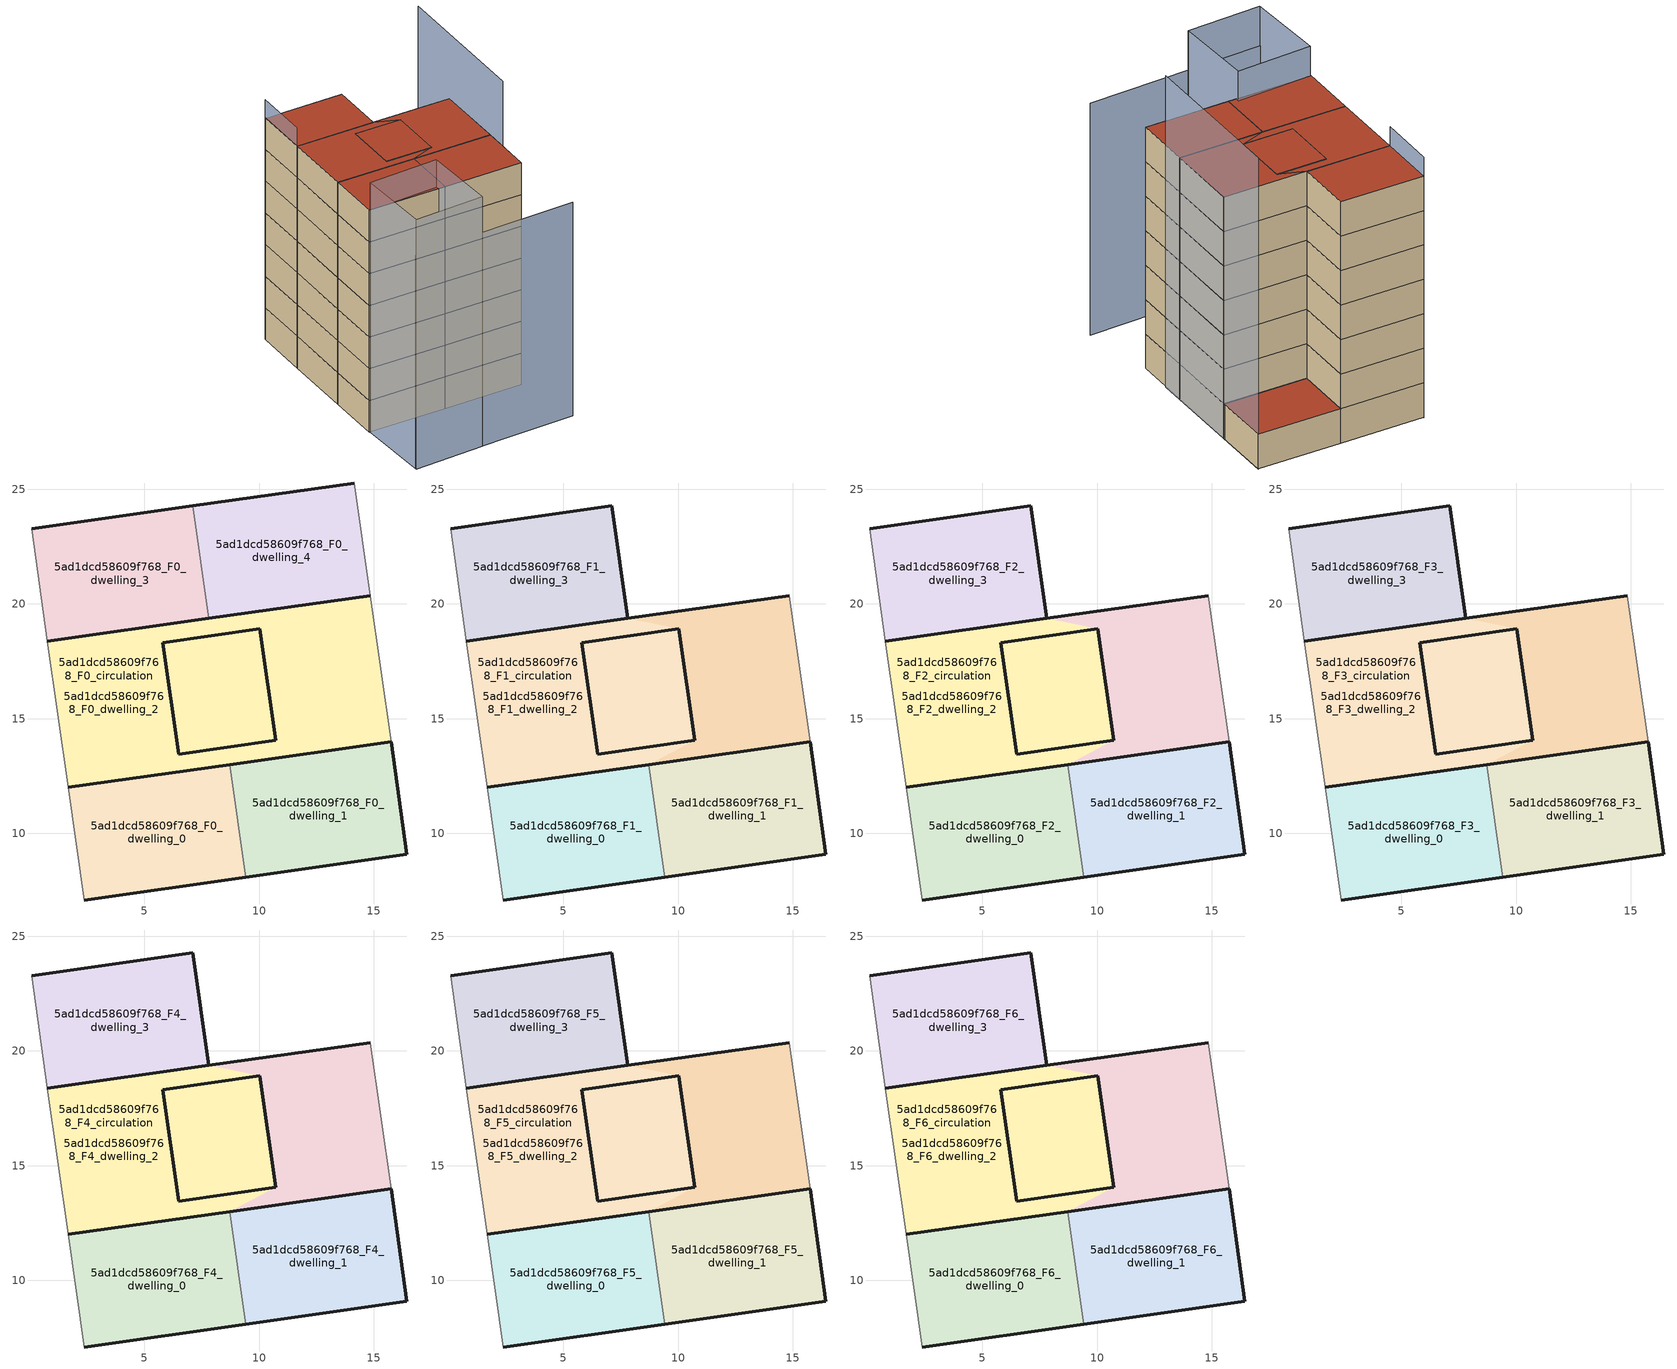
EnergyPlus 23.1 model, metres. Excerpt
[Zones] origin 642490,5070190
5ad1dcd58609f768_F0_dwelling_0
 floor ground (EU_floor_Construction): 8.71,13 9.41,8.09 2.37,7.09 1.67,12 z0
 wall outside (EU_wall_Construction): 2.37,7.09 9.41,8.09 / 8.71,13 1.67,12 z0:3
 wall adiabatic (EU_wall_Construction): 1.67,12 2.37,7.09 z0:3
 wall to 5ad1dcd58609f768_F0_dwelling_1 (EU_wall_Construction): 9.41,8.09 8.71,13 z0:3
5ad1dcd58609f768_F0_dwelling_1
 floor ground (EU_floor_Construction): 15.76,14 16.45,9.08 9.41,8.09 8.71,13 z0
 wall outside (EU_wall_Construction): 9.41,8.09 16.45,9.08 15.76,14 8.71,13 z0:3
5ad1dcd58609f768_F0_dwelling_2
 floor ground (EU_floor_Construction): 10.03,18.91 10.72,14.05 6.49,13.45 5.81,18.31 z0; 10.03,18.91 5.81,18.31 6.49,13.45 10.72,14.05 8.71,13 1.67,12 0.77,18.37 7.81,19.37 z0; 14.85,20.37 15.76,14 8.71,13 10.72,14.05 10.03,18.91 7.81,19.37 z0
 wall outside (EU_wall_Construction): 1.67,12 8.71,13 15.76,14 / 14.85,20.37 7.81,19.37 0.77,18.37 z0:3
 wall adiabatic (EU_wall_Construction): 15.76,14 14.85,20.37 / 0.77,18.37 1.67,12 z0:3
5ad1dcd58609f768_F0_dwelling_3
 floor ground (EU_floor_Construction): 7.12,24.28 7.81,19.37 0.77,18.37 0.07,23.28 z0
 wall outside (EU_wall_Construction): 7.12,24.28 0.07,23.28 / 0.77,18.37 7.81,19.37 z0:3
 wall adiabatic (EU_wall_Construction): 0.07,23.28 0.77,18.37 z0:3
 wall to 5ad1dcd58609f768_F0_dwelling_4 (EU_wall_Construction): 7.81,19.37 7.12,24.28 z0:3
5ad1dcd58609f768_F0_dwelling_4
 floor ground (EU_floor_Construction): 14.16,25.28 14.85,20.37 7.81,19.37 7.12,24.28 z0
 wall outside (EU_wall_Construction): 14.16,25.28 7.12,24.28 / 7.81,19.37 14.85,20.37 z0:3
 wall adiabatic (EU_wall_Construction): 14.85,20.37 14.16,25.28 z0:3
 roof outside (EU_roof_Construction): 14.85,20.37 14.16,25.28 7.12,24.28 7.81,19.37 z3
5ad1dcd58609f768_F0_circulation
 floor ground (EU_floor_Construction): 10.03,18.91 10.72,14.05 6.49,13.45 5.81,18.31 z0; 10.03,18.91 5.81,18.31 6.49,13.45 10.72,14.05 8.71,13 1.67,12 0.77,18.37 7.81,19.37 z0; 14.85,20.37 15.76,14 8.71,13 10.72,14.05 10.03,18.91 7.81,19.37 z0
 wall outside (EU_wall_Construction): 10.03,18.91 5.81,18.31 6.49,13.45 10.72,14.05 10.03,18.91 z0:3
5ad1dcd58609f768_F1_dwelling_0
 floor to 5ad1dcd58609f768_F0_dwelling_0 (EU_floor_Construction): 8.71,13 9.41,8.09 2.37,7.09 1.67,12 z3
 wall outside (EU_wall_Construction): 2.37,7.09 9.41,8.09 / 8.71,13 1.67,12 z3:6
 wall adiabatic (EU_wall_Construction): 1.67,12 2.37,7.09 z3:6
 wall to 5ad1dcd58609f768_F1_dwelling_1 (EU_wall_Construction): 9.41,8.09 8.71,13 z3:6
5ad1dcd58609f768_F1_dwelling_1
 floor to 5ad1dcd58609f768_F0_dwelling_1 (EU_floor_Construction): 15.76,14 16.45,9.08 9.41,8.09 8.71,13 z3
 wall outside (EU_wall_Construction): 9.41,8.09 16.45,9.08 15.76,14 8.71,13 z3:6
5ad1dcd58609f768_F1_dwelling_2
 floor outside (EU_floor_Construction): 10.03,18.91 5.81,18.31 6.49,13.45 10.72,14.05 8.71,13 1.67,12 0.77,18.37 7.81,19.37 z3; 14.85,20.37 15.76,14 8.71,13 10.72,14.05 10.03,18.91 7.81,19.37 z3; 10.03,18.91 10.72,14.05 6.49,13.45 5.81,18.31 z3
 wall outside (EU_wall_Construction): 1.67,12 8.71,13 15.76,14 / 14.85,20.37 7.81,19.37 0.77,18.37 z3:6
 wall adiabatic (EU_wall_Construction): 15.76,14 14.85,20.37 / 0.77,18.37 1.67,12 z3:6
5ad1dcd58609f768_F1_dwelling_3
 floor to 5ad1dcd58609f768_F0_dwelling_3 (EU_floor_Construction): 7.12,24.28 7.81,19.37 0.77,18.37 0.07,23.28 z3
 wall outside (EU_wall_Construction): 0.77,18.37 7.81,19.37 7.12,24.28 0.07,23.28 z3:6
 wall adiabatic (EU_wall_Construction): 0.07,23.28 0.77,18.37 z3:6
5ad1dcd58609f768_F1_circulation
 floor to 5ad1dcd58609f768_F0_circulation (EU_floor_Construction): 10.03,18.91 10.72,14.05 6.49,13.45 5.81,18.31 z3; 10.03,18.91 5.81,18.31 6.49,13.45 10.72,14.05 8.71,13 1.67,12 0.77,18.37 7.81,19.37 z3; 14.85,20.37 15.76,14 8.71,13 10.72,14.05 10.03,18.91 7.81,19.37 z3
 wall outside (EU_wall_Construction): 10.03,18.91 5.81,18.31 6.49,13.45 10.72,14.05 10.03,18.91 z3:6
5ad1dcd58609f768_F2_dwelling_0
 floor to 5ad1dcd58609f768_F1_dwelling_0 (EU_floor_Construction): 8.71,13 9.41,8.09 2.37,7.09 1.67,12 z6
 wall outside (EU_wall_Construction): 2.37,7.09 9.41,8.09 / 8.71,13 1.67,12 z6:9
 wall adiabatic (EU_wall_Construction): 1.67,12 2.37,7.09 z6:9
 wall to 5ad1dcd58609f768_F2_dwelling_1 (EU_wall_Construction): 9.41,8.09 8.71,13 z6:9
5ad1dcd58609f768_F2_dwelling_1
 floor to 5ad1dcd58609f768_F1_dwelling_1 (EU_floor_Construction): 15.76,14 16.45,9.08 9.41,8.09 8.71,13 z6
 wall outside (EU_wall_Construction): 9.41,8.09 16.45,9.08 15.76,14 8.71,13 z6:9
5ad1dcd58609f768_F2_dwelling_2
 floor outside (EU_floor_Construction): 10.03,18.91 5.81,18.31 6.49,13.45 10.72,14.05 8.71,13 1.67,12 0.77,18.37 7.81,19.37 z6; 14.85,20.37 15.76,14 8.71,13 10.72,14.05 10.03,18.91 7.81,19.37 z6; 10.03,18.91 10.72,14.05 6.49,13.45 5.81,18.31 z6
 wall outside (EU_wall_Construction): 1.67,12 8.71,13 15.76,14 / 14.85,20.37 7.81,19.37 0.77,18.37 z6:9
 wall adiabatic (EU_wall_Construction): 15.76,14 14.85,20.37 / 0.77,18.37 1.67,12 z6:9
5ad1dcd58609f768_F2_dwelling_3
 floor to 5ad1dcd58609f768_F1_dwelling_3 (EU_floor_Construction): 7.12,24.28 7.81,19.37 0.77,18.37 0.07,23.28 z6
 wall outside (EU_wall_Construction): 0.77,18.37 7.81,19.37 7.12,24.28 0.07,23.28 z6:9
 wall adiabatic (EU_wall_Construction): 0.07,23.28 0.77,18.37 z6:9
5ad1dcd58609f768_F2_circulation
 floor to 5ad1dcd58609f768_F1_circulation (EU_floor_Construction): 10.03,18.91 10.72,14.05 6.49,13.45 5.81,18.31 z6; 10.03,18.91 5.81,18.31 6.49,13.45 10.72,14.05 8.71,13 1.67,12 0.77,18.37 7.81,19.37 z6; 14.85,20.37 15.76,14 8.71,13 10.72,14.05 10.03,18.91 7.81,19.37 z6
 wall outside (EU_wall_Construction): 10.03,18.91 5.81,18.31 6.49,13.45 10.72,14.05 10.03,18.91 z6:9
5ad1dcd58609f768_F3_dwelling_0
 floor to 5ad1dcd58609f768_F2_dwelling_0 (EU_floor_Construction): 8.71,13 9.41,8.09 2.37,7.09 1.67,12 z9
 wall outside (EU_wall_Construction): 2.37,7.09 9.41,8.09 / 8.71,13 1.67,12 z9:12
 wall adiabatic (EU_wall_Construction): 1.67,12 2.37,7.09 z9:12
 wall to 5ad1dcd58609f768_F3_dwelling_1 (EU_wall_Construction): 9.41,8.09 8.71,13 z9:12
5ad1dcd58609f768_F3_dwelling_1
 floor to 5ad1dcd58609f768_F2_dwelling_1 (EU_floor_Construction): 15.76,14 16.45,9.08 9.41,8.09 8.71,13 z9
 wall outside (EU_wall_Construction): 9.41,8.09 16.45,9.08 15.76,14 8.71,13 z9:12
5ad1dcd58609f768_F3_dwelling_2
 floor outside (EU_floor_Construction): 10.03,18.91 5.81,18.31 6.49,13.45 10.72,14.05 8.71,13 1.67,12 0.77,18.37 7.81,19.37 z9; 14.85,20.37 15.76,14 8.71,13 10.72,14.05 10.03,18.91 7.81,19.37 z9; 10.03,18.91 10.72,14.05 6.49,13.45 5.81,18.31 z9
 wall outside (EU_wall_Construction): 1.67,12 8.71,13 15.76,14 / 14.85,20.37 7.81,19.37 0.77,18.37 z9:12
 wall adiabatic (EU_wall_Construction): 15.76,14 14.85,20.37 / 0.77,18.37 1.67,12 z9:12
5ad1dcd58609f768_F3_dwelling_3
 floor to 5ad1dcd58609f768_F2_dwelling_3 (EU_floor_Construction): 7.12,24.28 7.81,19.37 0.77,18.37 0.07,23.28 z9
 wall outside (EU_wall_Construction): 0.77,18.37 7.81,19.37 7.12,24.28 0.07,23.28 z9:12
 wall adiabatic (EU_wall_Construction): 0.07,23.28 0.77,18.37 z9:12
5ad1dcd58609f768_F3_circulation
 floor to 5ad1dcd58609f768_F2_circulation (EU_floor_Construction): 10.03,18.91 10.72,14.05 6.49,13.45 5.81,18.31 z9; 10.03,18.91 5.81,18.31 6.49,13.45 10.72,14.05 8.71,13 1.67,12 0.77,18.37 7.81,19.37 z9; 14.85,20.37 15.76,14 8.71,13 10.72,14.05 10.03,18.91 7.81,19.37 z9
 wall outside (EU_wall_Construction): 10.03,18.91 5.81,18.31 6.49,13.45 10.72,14.05 10.03,18.91 z9:12
5ad1dcd58609f768_F4_dwelling_0
 floor to 5ad1dcd58609f768_F3_dwelling_0 (EU_floor_Construction): 8.71,13 9.41,8.09 2.37,7.09 1.67,12 z12
 wall outside (EU_wall_Construction): 2.37,7.09 9.41,8.09 / 8.71,13 1.67,12 z12:15
 wall adiabatic (EU_wall_Construction): 1.67,12 2.37,7.09 z12:15
 wall to 5ad1dcd58609f768_F4_dwelling_1 (EU_wall_Construction): 9.41,8.09 8.71,13 z12:15
5ad1dcd58609f768_F4_dwelling_1
 floor to 5ad1dcd58609f768_F3_dwelling_1 (EU_floor_Construction): 15.76,14 16.45,9.08 9.41,8.09 8.71,13 z12
 wall outside (EU_wall_Construction): 9.41,8.09 16.45,9.08 15.76,14 8.71,13 z12:15
5ad1dcd58609f768_F4_dwelling_2
 floor outside (EU_floor_Construction): 10.03,18.91 5.81,18.31 6.49,13.45 10.72,14.05 8.71,13 1.67,12 0.77,18.37 7.81,19.37 z12; 14.85,20.37 15.76,14 8.71,13 10.72,14.05 10.03,18.91 7.81,19.37 z12; 10.03,18.91 10.72,14.05 6.49,13.45 5.81,18.31 z12
 wall outside (EU_wall_Construction): 1.67,12 8.71,13 15.76,14 / 14.85,20.37 7.81,19.37 0.77,18.37 z12:15
 wall adiabatic (EU_wall_Construction): 15.76,14 14.85,20.37 / 0.77,18.37 1.67,12 z12:15
5ad1dcd58609f768_F4_dwelling_3
 floor to 5ad1dcd58609f768_F3_dwelling_3 (EU_floor_Construction): 7.12,24.28 7.81,19.37 0.77,18.37 0.07,23.28 z12
 wall outside (EU_wall_Construction): 0.77,18.37 7.81,19.37 7.12,24.28 0.07,23.28 z12:15
 wall adiabatic (EU_wall_Construction): 0.07,23.28 0.77,18.37 z12:15
5ad1dcd58609f768_F4_circulation
 floor to 5ad1dcd58609f768_F3_circulation (EU_floor_Construction): 10.03,18.91 10.72,14.05 6.49,13.45 5.81,18.31 z12; 10.03,18.91 5.81,18.31 6.49,13.45 10.72,14.05 8.71,13 1.67,12 0.77,18.37 7.81,19.37 z12; 14.85,20.37 15.76,14 8.71,13 10.72,14.05 10.03,18.91 7.81,19.37 z12
 wall outside (EU_wall_Construction): 10.03,18.91 5.81,18.31 6.49,13.45 10.72,14.05 10.03,18.91 z12:15
5ad1dcd58609f768_F5_dwelling_0
 floor to 5ad1dcd58609f768_F4_dwelling_0 (EU_floor_Construction): 8.71,13 9.41,8.09 2.37,7.09 1.67,12 z15
 wall outside (EU_wall_Construction): 2.37,7.09 9.41,8.09 / 8.71,13 1.67,12 z15:18
 wall adiabatic (EU_wall_Construction): 1.67,12 2.37,7.09 z15:18
 wall to 5ad1dcd58609f768_F5_dwelling_1 (EU_wall_Construction): 9.41,8.09 8.71,13 z15:18
5ad1dcd58609f768_F5_dwelling_1
 floor to 5ad1dcd58609f768_F4_dwelling_1 (EU_floor_Construction): 15.76,14 16.45,9.08 9.41,8.09 8.71,13 z15
 wall outside (EU_wall_Construction): 9.41,8.09 16.45,9.08 15.76,14 8.71,13 z15:18
5ad1dcd58609f768_F5_dwelling_2
 floor outside (EU_floor_Construction): 10.03,18.91 5.81,18.31 6.49,13.45 10.72,14.05 8.71,13 1.67,12 0.77,18.37 7.81,19.37 z15; 14.85,20.37 15.76,14 8.71,13 10.72,14.05 10.03,18.91 7.81,19.37 z15; 10.03,18.91 10.72,14.05 6.49,13.45 5.81,18.31 z15
 wall outside (EU_wall_Construction): 1.67,12 8.71,13 15.76,14 / 14.85,20.37 7.81,19.37 0.77,18.37 z15:18
 wall adiabatic (EU_wall_Construction): 15.76,14 14.85,20.37 / 0.77,18.37 1.67,12 z15:18
5ad1dcd58609f768_F5_dwelling_3
 floor to 5ad1dcd58609f768_F4_dwelling_3 (EU_floor_Construction): 7.12,24.28 7.81,19.37 0.77,18.37 0.07,23.28 z15
 wall outside (EU_wall_Construction): 0.77,18.37 7.81,19.37 7.12,24.28 0.07,23.28 z15:18
 wall adiabatic (EU_wall_Construction): 0.07,23.28 0.77,18.37 z15:18
5ad1dcd58609f768_F5_circulation
 floor to 5ad1dcd58609f768_F4_circulation (EU_floor_Construction): 10.03,18.91 10.72,14.05 6.49,13.45 5.81,18.31 z15; 10.03,18.91 5.81,18.31 6.49,13.45 10.72,14.05 8.71,13 1.67,12 0.77,18.37 7.81,19.37 z15; 14.85,20.37 15.76,14 8.71,13 10.72,14.05 10.03,18.91 7.81,19.37 z15
 wall outside (EU_wall_Construction): 10.03,18.91 5.81,18.31 6.49,13.45 10.72,14.05 10.03,18.91 z15:18
5ad1dcd58609f768_F6_dwelling_0
 floor to 5ad1dcd58609f768_F5_dwelling_0 (EU_floor_Construction): 8.71,13 9.41,8.09 2.37,7.09 1.67,12 z18
 wall outside (EU_wall_Construction): 2.37,7.09 9.41,8.09 / 8.71,13 1.67,12 z18:21
 wall adiabatic (EU_wall_Construction): 1.67,12 2.37,7.09 z18:21
 wall to 5ad1dcd58609f768_F6_dwelling_1 (EU_wall_Construction): 9.41,8.09 8.71,13 z18:21
 roof outside (EU_roof_Construction): 9.41,8.09 8.71,13 1.67,12 2.37,7.09 z21
5ad1dcd58609f768_F6_dwelling_1
 floor to 5ad1dcd58609f768_F5_dwelling_1 (EU_floor_Construction): 15.76,14 16.45,9.08 9.41,8.09 8.71,13 z18
 wall outside (EU_wall_Construction): 9.41,8.09 16.45,9.08 15.76,14 8.71,13 z18:21
 roof outside (EU_roof_Construction): 16.45,9.08 15.76,14 8.71,13 9.41,8.09 z21
5ad1dcd58609f768_F6_dwelling_2
 floor outside (EU_floor_Construction): 10.03,18.91 5.81,18.31 6.49,13.45 10.72,14.05 8.71,13 1.67,12 0.77,18.37 7.81,19.37 z18; 14.85,20.37 15.76,14 8.71,13 10.72,14.05 10.03,18.91 7.81,19.37 z18; 10.03,18.91 10.72,14.05 6.49,13.45 5.81,18.31 z18
 wall outside (EU_wall_Construction): 1.67,12 8.71,13 15.76,14 / 14.85,20.37 7.81,19.37 0.77,18.37 z18:21
 wall adiabatic (EU_wall_Construction): 15.76,14 14.85,20.37 / 0.77,18.37 1.67,12 z18:21
 roof outside (EU_roof_Construction): 15.76,14 14.85,20.37 7.81,19.37 10.03,18.91 10.72,14.05 8.71,13 z21; 10.72,14.05 10.03,18.91 5.81,18.31 6.49,13.45 z21; 10.72,14.05 6.49,13.45 5.81,18.31 10.03,18.91 7.81,19.37 0.77,18.37 1.67,12 8.71,13 z21
5ad1dcd58609f768_F6_dwelling_3
 floor to 5ad1dcd58609f768_F5_dwelling_3 (EU_floor_Construction): 7.12,24.28 7.81,19.37 0.77,18.37 0.07,23.28 z18
 wall outside (EU_wall_Construction): 0.77,18.37 7.81,19.37 7.12,24.28 0.07,23.28 z18:21
 wall adiabatic (EU_wall_Construction): 0.07,23.28 0.77,18.37 z18:21
 roof outside (EU_roof_Construction): 7.81,19.37 7.12,24.28 0.07,23.28 0.77,18.37 z21
5ad1dcd58609f768_F6_circulation
 floor to 5ad1dcd58609f768_F5_circulation (EU_floor_Construction): 10.03,18.91 10.72,14.05 6.49,13.45 5.81,18.31 z18; 10.03,18.91 5.81,18.31 6.49,13.45 10.72,14.05 8.71,13 1.67,12 0.77,18.37 7.81,19.37 z18; 14.85,20.37 15.76,14 8.71,13 10.72,14.05 10.03,18.91 7.81,19.37 z18
 wall outside (EU_wall_Construction): 10.03,18.91 5.81,18.31 6.49,13.45 10.72,14.05 10.03,18.91 z18:21
 roof outside (EU_roof_Construction): 15.76,14 14.85,20.37 7.81,19.37 10.03,18.91 10.72,14.05 8.71,13 z21; 10.72,14.05 10.03,18.91 5.81,18.31 6.49,13.45 z21; 10.72,14.05 6.49,13.45 5.81,18.31 10.03,18.91 7.81,19.37 0.77,18.37 1.67,12 8.71,13 z21
shading: 3.74,0.57 18.46,3.2 z0:20.2; 9.98,1.68 3.73,0.47 / 3.73,0.47 2.46,7.08 / 2.46,7.08 8.7,8.29 / 8.7,8.29 9.98,1.68 z0:23.6; 16.07,12.08 14.17,25.29 z0:27.1; 0.08,23.36 0.76,18.46 z0:22.7
[Building]
EU S2 Campaign: North Axis=0; Terrain=City; Solar Distribution=FullExterior
[Site:Location]
Lyon-Bron: Latitude=45.75; Longitude=5; Time Zone=1; Elevation=198
[SizingPeriod:WeatherFileDays]
AnnualSizingPeriod: Begin Month=1; Begin Day of Month=1; End Month=12; End Day of Month=31; Day of Week for Start Day=Monday; Use Weather File Daylight Saving Period=No; Use Weather File Rain and Snow Indicators=No
[MATERIAL]
EU_InternalMass_Material: Roughness=MediumRough; Thickness=0.1; Conductivity=1; Density=1800; Specific Heat=900; Thermal Absorptance=0.9; Solar Absorptance=0.7; Visible Absorptance=0.7
[MATERIAL:NOMASS] Roughness=MediumRough; Thermal Absorptance=0.9; Solar Absorptance=0.7; Visible Absorptance=0.7
Name | Thermal Resistance
EU_wall_NoMass | 0.776494
EU_roof_NoMass | 0.486893
EU_floor_NoMass | 0.421597
[CONSTRUCTION]
EU_wall_Construction: EU_wall_NoMass
EU_roof_Construction: EU_roof_NoMass
EU_floor_Construction: EU_floor_NoMass
EU_InternalMass_Construction: EU_InternalMass_Material
[ZONE] Type=1; Multiplier=1; Ceiling Height=autocalculate; Floor Area=autocalculate; Part of Total Floor Area=Yes
Name | Volume
5ad1dcd58609f768_F0_dwelling_0; 5ad1dcd58609f768_F1_dwelling_1; 5ad1dcd58609f768_F2_dwelling_1; 5ad1dcd58609f768_F3_dwelling_1; 5ad1dcd58609f768_F4_dwelling_1; 5ad1dcd58609f768_F5_dwelling_1; 5ad1dcd58609f768_F6_dwelling_1; 5ad1dcd58609f768_F0_dwelling_4 | 105.85
5ad1dcd58609f768_F1_dwelling_0; 5ad1dcd58609f768_F2_dwelling_0; 5ad1dcd58609f768_F3_dwelling_0; 5ad1dcd58609f768_F4_dwelling_0; 5ad1dcd58609f768_F5_dwelling_0; 5ad1dcd58609f768_F6_dwelling_0 | 105.851
5ad1dcd58609f768_F0_dwelling_1; 5ad1dcd58609f768_F0_dwelling_3; 5ad1dcd58609f768_F1_dwelling_3; 5ad1dcd58609f768_F2_dwelling_3; 5ad1dcd58609f768_F3_dwelling_3; 5ad1dcd58609f768_F4_dwelling_3; 5ad1dcd58609f768_F5_dwelling_3; 5ad1dcd58609f768_F6_dwelling_3 | 105.852
5ad1dcd58609f768_F0_dwelling_2; 5ad1dcd58609f768_F1_dwelling_2; 5ad1dcd58609f768_F2_dwelling_2; 5ad1dcd58609f768_F3_dwelling_2; 5ad1dcd58609f768_F4_dwelling_2; 5ad1dcd58609f768_F5_dwelling_2; 5ad1dcd58609f768_F6_dwelling_2; 5ad1dcd58609f768_F0_circulation; 5ad1dcd58609f768_F1_circulation; 5ad1dcd58609f768_F2_circulation; 5ad1dcd58609f768_F3_circulation; 5ad1dcd58609f768_F4_circulation; 5ad1dcd58609f768_F5_circulation; 5ad1dcd58609f768_F6_circulation | 274.515
[INTERNALMASS] Construction=EU_InternalMass_Construction
Name | Zone or ZoneList | Surface Area
5ad1dcd58609f768_F0_dwelling_0_EU_InternalMass | 5ad1dcd58609f768_F0_dwelling_0 | 35.2836
5ad1dcd58609f768_F0_dwelling_1_EU_InternalMass | 5ad1dcd58609f768_F0_dwelling_1 | 35.2836
5ad1dcd58609f768_F0_dwelling_2_EU_InternalMass | 5ad1dcd58609f768_F0_dwelling_2 | 70.5673
5ad1dcd58609f768_F0_dwelling_3_EU_InternalMass | 5ad1dcd58609f768_F0_dwelling_3 | 35.2836
5ad1dcd58609f768_F0_dwelling_4_EU_InternalMass | 5ad1dcd58609f768_F0_dwelling_4 | 35.2836
5ad1dcd58609f768_F1_dwelling_0_EU_InternalMass | 5ad1dcd58609f768_F1_dwelling_0 | 52.9254
5ad1dcd58609f768_F1_dwelling_1_EU_InternalMass | 5ad1dcd58609f768_F1_dwelling_1 | 52.9254
5ad1dcd58609f768_F1_dwelling_2_EU_InternalMass | 5ad1dcd58609f768_F1_dwelling_2 | 52.9254
5ad1dcd58609f768_F1_dwelling_3_EU_InternalMass | 5ad1dcd58609f768_F1_dwelling_3 | 52.9254
5ad1dcd58609f768_F2_dwelling_0_EU_InternalMass | 5ad1dcd58609f768_F2_dwelling_0 | 52.9254
5ad1dcd58609f768_F2_dwelling_1_EU_InternalMass | 5ad1dcd58609f768_F2_dwelling_1 | 52.9254
5ad1dcd58609f768_F2_dwelling_2_EU_InternalMass | 5ad1dcd58609f768_F2_dwelling_2 | 52.9254
5ad1dcd58609f768_F2_dwelling_3_EU_InternalMass | 5ad1dcd58609f768_F2_dwelling_3 | 52.9254
5ad1dcd58609f768_F3_dwelling_0_EU_InternalMass | 5ad1dcd58609f768_F3_dwelling_0 | 52.9254
5ad1dcd58609f768_F3_dwelling_1_EU_InternalMass | 5ad1dcd58609f768_F3_dwelling_1 | 52.9254
5ad1dcd58609f768_F3_dwelling_2_EU_InternalMass | 5ad1dcd58609f768_F3_dwelling_2 | 52.9254
5ad1dcd58609f768_F3_dwelling_3_EU_InternalMass | 5ad1dcd58609f768_F3_dwelling_3 | 52.9254
5ad1dcd58609f768_F4_dwelling_0_EU_InternalMass | 5ad1dcd58609f768_F4_dwelling_0 | 52.9254
5ad1dcd58609f768_F4_dwelling_1_EU_InternalMass | 5ad1dcd58609f768_F4_dwelling_1 | 52.9254
5ad1dcd58609f768_F4_dwelling_2_EU_InternalMass | 5ad1dcd58609f768_F4_dwelling_2 | 52.9254
5ad1dcd58609f768_F4_dwelling_3_EU_InternalMass | 5ad1dcd58609f768_F4_dwelling_3 | 52.9254
5ad1dcd58609f768_F5_dwelling_0_EU_InternalMass | 5ad1dcd58609f768_F5_dwelling_0 | 52.9254
5ad1dcd58609f768_F5_dwelling_1_EU_InternalMass | 5ad1dcd58609f768_F5_dwelling_1 | 52.9254
5ad1dcd58609f768_F5_dwelling_2_EU_InternalMass | 5ad1dcd58609f768_F5_dwelling_2 | 52.9254
5ad1dcd58609f768_F5_dwelling_3_EU_InternalMass | 5ad1dcd58609f768_F5_dwelling_3 | 52.9254
5ad1dcd58609f768_F6_dwelling_0_EU_InternalMass | 5ad1dcd58609f768_F6_dwelling_0 | 52.9254
5ad1dcd58609f768_F6_dwelling_1_EU_InternalMass | 5ad1dcd58609f768_F6_dwelling_1 | 52.9254
5ad1dcd58609f768_F6_dwelling_2_EU_InternalMass | 5ad1dcd58609f768_F6_dwelling_2 | 52.9254
5ad1dcd58609f768_F6_dwelling_3_EU_InternalMass | 5ad1dcd58609f768_F6_dwelling_3 | 52.9254
[OTHEREQUIPMENT] Fuel Type=Electricity; Design Level Calculation Method=Watts/Area; Power per Zone Floor Area=1; Fraction Latent=0; Fraction Radiant=0; Fraction Lost=0; Carbon Dioxide Generation Rate=0; EndUse Subcategory=EU_Step8_InternalGains
Name | Zone or ZoneList or Space or SpaceList | Schedule
EU_Step8_InternalGain_5ad1dcd58609f768_F0_dwelling_0_f000 | 5ad1dcd58609f768_F0_dwelling_0 | EU_Step8_GainSchedule_5ad1dcd58609f768_F0_dwelling_0_f000
EU_Step8_InternalGain_5ad1dcd58609f768_F0_dwelling_1_f000 | 5ad1dcd58609f768_F0_dwelling_1 | EU_Step8_GainSchedule_5ad1dcd58609f768_F0_dwelling_1_f000
EU_Step8_InternalGain_5ad1dcd58609f768_F0_dwelling_2_f000 | 5ad1dcd58609f768_F0_dwelling_2 | EU_Step8_GainSchedule_5ad1dcd58609f768_F0_dwelling_2_f000
EU_Step8_InternalGain_5ad1dcd58609f768_F0_dwelling_3_f000 | 5ad1dcd58609f768_F0_dwelling_3 | EU_Step8_GainSchedule_5ad1dcd58609f768_F0_dwelling_3_f000
EU_Step8_InternalGain_5ad1dcd58609f768_F0_dwelling_4_f000 | 5ad1dcd58609f768_F0_dwelling_4 | EU_Step8_GainSchedule_5ad1dcd58609f768_F0_dwelling_4_f000
EU_Step8_InternalGain_5ad1dcd58609f768_F1_dwelling_0_f000 | 5ad1dcd58609f768_F1_dwelling_0 | EU_Step8_GainSchedule_5ad1dcd58609f768_F1_dwelling_0_f000
EU_Step8_InternalGain_5ad1dcd58609f768_F1_dwelling_1_f000 | 5ad1dcd58609f768_F1_dwelling_1 | EU_Step8_GainSchedule_5ad1dcd58609f768_F1_dwelling_1_f000
EU_Step8_InternalGain_5ad1dcd58609f768_F1_dwelling_2_f000 | 5ad1dcd58609f768_F1_dwelling_2 | EU_Step8_GainSchedule_5ad1dcd58609f768_F1_dwelling_2_f000
EU_Step8_InternalGain_5ad1dcd58609f768_F1_dwelling_3_f000 | 5ad1dcd58609f768_F1_dwelling_3 | EU_Step8_GainSchedule_5ad1dcd58609f768_F1_dwelling_3_f000
EU_Step8_InternalGain_5ad1dcd58609f768_F2_dwelling_0_f000 | 5ad1dcd58609f768_F2_dwelling_0 | EU_Step8_GainSchedule_5ad1dcd58609f768_F2_dwelling_0_f000
EU_Step8_InternalGain_5ad1dcd58609f768_F2_dwelling_1_f000 | 5ad1dcd58609f768_F2_dwelling_1 | EU_Step8_GainSchedule_5ad1dcd58609f768_F2_dwelling_1_f000
EU_Step8_InternalGain_5ad1dcd58609f768_F2_dwelling_2_f000 | 5ad1dcd58609f768_F2_dwelling_2 | EU_Step8_GainSchedule_5ad1dcd58609f768_F2_dwelling_2_f000
EU_Step8_InternalGain_5ad1dcd58609f768_F2_dwelling_3_f000 | 5ad1dcd58609f768_F2_dwelling_3 | EU_Step8_GainSchedule_5ad1dcd58609f768_F2_dwelling_3_f000
EU_Step8_InternalGain_5ad1dcd58609f768_F3_dwelling_0_f000 | 5ad1dcd58609f768_F3_dwelling_0 | EU_Step8_GainSchedule_5ad1dcd58609f768_F3_dwelling_0_f000
EU_Step8_InternalGain_5ad1dcd58609f768_F3_dwelling_1_f000 | 5ad1dcd58609f768_F3_dwelling_1 | EU_Step8_GainSchedule_5ad1dcd58609f768_F3_dwelling_1_f000
EU_Step8_InternalGain_5ad1dcd58609f768_F3_dwelling_2_f000 | 5ad1dcd58609f768_F3_dwelling_2 | EU_Step8_GainSchedule_5ad1dcd58609f768_F3_dwelling_2_f000
EU_Step8_InternalGain_5ad1dcd58609f768_F3_dwelling_3_f000 | 5ad1dcd58609f768_F3_dwelling_3 | EU_Step8_GainSchedule_5ad1dcd58609f768_F3_dwelling_3_f000
EU_Step8_InternalGain_5ad1dcd58609f768_F4_dwelling_0_f000 | 5ad1dcd58609f768_F4_dwelling_0 | EU_Step8_GainSchedule_5ad1dcd58609f768_F4_dwelling_0_f000
EU_Step8_InternalGain_5ad1dcd58609f768_F4_dwelling_1_f000 | 5ad1dcd58609f768_F4_dwelling_1 | EU_Step8_GainSchedule_5ad1dcd58609f768_F4_dwelling_1_f000
EU_Step8_InternalGain_5ad1dcd58609f768_F4_dwelling_2_f000 | 5ad1dcd58609f768_F4_dwelling_2 | EU_Step8_GainSchedule_5ad1dcd58609f768_F4_dwelling_2_f000
EU_Step8_InternalGain_5ad1dcd58609f768_F4_dwelling_3_f000 | 5ad1dcd58609f768_F4_dwelling_3 | EU_Step8_GainSchedule_5ad1dcd58609f768_F4_dwelling_3_f000
EU_Step8_InternalGain_5ad1dcd58609f768_F5_dwelling_0_f000 | 5ad1dcd58609f768_F5_dwelling_0 | EU_Step8_GainSchedule_5ad1dcd58609f768_F5_dwelling_0_f000
EU_Step8_InternalGain_5ad1dcd58609f768_F5_dwelling_1_f000 | 5ad1dcd58609f768_F5_dwelling_1 | EU_Step8_GainSchedule_5ad1dcd58609f768_F5_dwelling_1_f000
EU_Step8_InternalGain_5ad1dcd58609f768_F5_dwelling_2_f000 | 5ad1dcd58609f768_F5_dwelling_2 | EU_Step8_GainSchedule_5ad1dcd58609f768_F5_dwelling_2_f000
EU_Step8_InternalGain_5ad1dcd58609f768_F5_dwelling_3_f000 | 5ad1dcd58609f768_F5_dwelling_3 | EU_Step8_GainSchedule_5ad1dcd58609f768_F5_dwelling_3_f000
EU_Step8_InternalGain_5ad1dcd58609f768_F6_dwelling_0_f000 | 5ad1dcd58609f768_F6_dwelling_0 | EU_Step8_GainSchedule_5ad1dcd58609f768_F6_dwelling_0_f000
EU_Step8_InternalGain_5ad1dcd58609f768_F6_dwelling_1_f000 | 5ad1dcd58609f768_F6_dwelling_1 | EU_Step8_GainSchedule_5ad1dcd58609f768_F6_dwelling_1_f000
EU_Step8_InternalGain_5ad1dcd58609f768_F6_dwelling_2_f000 | 5ad1dcd58609f768_F6_dwelling_2 | EU_Step8_GainSchedule_5ad1dcd58609f768_F6_dwelling_2_f000
EU_Step8_InternalGain_5ad1dcd58609f768_F6_dwelling_3_f000 | 5ad1dcd58609f768_F6_dwelling_3 | EU_Step8_GainSchedule_5ad1dcd58609f768_F6_dwelling_3_f000
[ZONEINFILTRATION:DESIGNFLOWRATE] Schedule=EU_AlwaysOn; Design Flow Rate Calculation Method=Flow/Area; Flow Rate per Floor Area=0.0005; Constant Term Coefficient=1; Temperature Term Coefficient=0; Velocity Term Coefficient=0; Velocity Squared Term Coefficient=0
Name | Zone or ZoneList or Space or SpaceList
EU_Circulation_Infiltration_5ad1dcd58609f768_F0_circulation | 5ad1dcd58609f768_F0_circulation
EU_Circulation_Infiltration_5ad1dcd58609f768_F1_circulation | 5ad1dcd58609f768_F1_circulation
EU_Circulation_Infiltration_5ad1dcd58609f768_F2_circulation | 5ad1dcd58609f768_F2_circulation
EU_Circulation_Infiltration_5ad1dcd58609f768_F3_circulation | 5ad1dcd58609f768_F3_circulation
EU_Circulation_Infiltration_5ad1dcd58609f768_F4_circulation | 5ad1dcd58609f768_F4_circulation
EU_Circulation_Infiltration_5ad1dcd58609f768_F5_circulation | 5ad1dcd58609f768_F5_circulation
EU_Circulation_Infiltration_5ad1dcd58609f768_F6_circulation | 5ad1dcd58609f768_F6_circulation
[ZONEVENTILATION:DESIGNFLOWRATE] Schedule=EU_AlwaysOn; Design Flow Rate Calculation Method=AirChanges/Hour; Air Changes per Hour=0.693814; Ventilation Type=Natural; Fan Pressure Rise=0; Fan Total Efficiency=1; Constant Term Coefficient=1; Temperature Term Coefficient=0; Velocity Term Coefficient=0; Velocity Squared Term Coefficient=0; Minimum Indoor Temperature=-100; Maximum Indoor Temperature=100; Delta Temperature=-100; Minimum Outdoor Temperature=-100; Maximum Outdoor Temperature=100; Maximum Wind Speed=40
Name | Zone or ZoneList or Space or SpaceList
EU_ConstantAir_5ad1dcd58609f768_F0_dwelling_0 | 5ad1dcd58609f768_F0_dwelling_0
EU_ConstantAir_5ad1dcd58609f768_F0_dwelling_1 | 5ad1dcd58609f768_F0_dwelling_1
EU_ConstantAir_5ad1dcd58609f768_F0_dwelling_2 | 5ad1dcd58609f768_F0_dwelling_2
EU_ConstantAir_5ad1dcd58609f768_F0_dwelling_3 | 5ad1dcd58609f768_F0_dwelling_3
EU_ConstantAir_5ad1dcd58609f768_F0_dwelling_4 | 5ad1dcd58609f768_F0_dwelling_4
EU_ConstantAir_5ad1dcd58609f768_F1_dwelling_0 | 5ad1dcd58609f768_F1_dwelling_0
EU_ConstantAir_5ad1dcd58609f768_F1_dwelling_1 | 5ad1dcd58609f768_F1_dwelling_1
EU_ConstantAir_5ad1dcd58609f768_F1_dwelling_2 | 5ad1dcd58609f768_F1_dwelling_2
EU_ConstantAir_5ad1dcd58609f768_F1_dwelling_3 | 5ad1dcd58609f768_F1_dwelling_3
EU_ConstantAir_5ad1dcd58609f768_F2_dwelling_0 | 5ad1dcd58609f768_F2_dwelling_0
EU_ConstantAir_5ad1dcd58609f768_F2_dwelling_1 | 5ad1dcd58609f768_F2_dwelling_1
EU_ConstantAir_5ad1dcd58609f768_F2_dwelling_2 | 5ad1dcd58609f768_F2_dwelling_2
EU_ConstantAir_5ad1dcd58609f768_F2_dwelling_3 | 5ad1dcd58609f768_F2_dwelling_3
EU_ConstantAir_5ad1dcd58609f768_F3_dwelling_0 | 5ad1dcd58609f768_F3_dwelling_0
EU_ConstantAir_5ad1dcd58609f768_F3_dwelling_1 | 5ad1dcd58609f768_F3_dwelling_1
EU_ConstantAir_5ad1dcd58609f768_F3_dwelling_2 | 5ad1dcd58609f768_F3_dwelling_2
EU_ConstantAir_5ad1dcd58609f768_F3_dwelling_3 | 5ad1dcd58609f768_F3_dwelling_3
EU_ConstantAir_5ad1dcd58609f768_F4_dwelling_0 | 5ad1dcd58609f768_F4_dwelling_0
EU_ConstantAir_5ad1dcd58609f768_F4_dwelling_1 | 5ad1dcd58609f768_F4_dwelling_1
EU_ConstantAir_5ad1dcd58609f768_F4_dwelling_2 | 5ad1dcd58609f768_F4_dwelling_2
EU_ConstantAir_5ad1dcd58609f768_F4_dwelling_3 | 5ad1dcd58609f768_F4_dwelling_3
EU_ConstantAir_5ad1dcd58609f768_F5_dwelling_0 | 5ad1dcd58609f768_F5_dwelling_0
EU_ConstantAir_5ad1dcd58609f768_F5_dwelling_1 | 5ad1dcd58609f768_F5_dwelling_1
EU_ConstantAir_5ad1dcd58609f768_F5_dwelling_2 | 5ad1dcd58609f768_F5_dwelling_2
EU_ConstantAir_5ad1dcd58609f768_F5_dwelling_3 | 5ad1dcd58609f768_F5_dwelling_3
EU_ConstantAir_5ad1dcd58609f768_F6_dwelling_0 | 5ad1dcd58609f768_F6_dwelling_0
EU_ConstantAir_5ad1dcd58609f768_F6_dwelling_1 | 5ad1dcd58609f768_F6_dwelling_1
EU_ConstantAir_5ad1dcd58609f768_F6_dwelling_2 | 5ad1dcd58609f768_F6_dwelling_2
EU_ConstantAir_5ad1dcd58609f768_F6_dwelling_3 | 5ad1dcd58609f768_F6_dwelling_3
[HVACTEMPLATE:THERMOSTAT] Constant Heating Setpoint=20; Constant Cooling Setpoint=50
EU_HeatOnly_5ad1dcd58609f768_F0_dwelling_0; EU_HeatOnly_5ad1dcd58609f768_F0_dwelling_1; EU_HeatOnly_5ad1dcd58609f768_F0_dwelling_2; EU_HeatOnly_5ad1dcd58609f768_F0_dwelling_3; EU_HeatOnly_5ad1dcd58609f768_F0_dwelling_4; EU_HeatOnly_5ad1dcd58609f768_F1_dwelling_0; EU_HeatOnly_5ad1dcd58609f768_F1_dwelling_1; EU_HeatOnly_5ad1dcd58609f768_F1_dwelling_2; EU_HeatOnly_5ad1dcd58609f768_F1_dwelling_3; EU_HeatOnly_5ad1dcd58609f768_F2_dwelling_0; EU_HeatOnly_5ad1dcd58609f768_F2_dwelling_1; EU_HeatOnly_5ad1dcd58609f768_F2_dwelling_2; EU_HeatOnly_5ad1dcd58609f768_F2_dwelling_3; EU_HeatOnly_5ad1dcd58609f768_F3_dwelling_0; EU_HeatOnly_5ad1dcd58609f768_F3_dwelling_1; EU_HeatOnly_5ad1dcd58609f768_F3_dwelling_2; EU_HeatOnly_5ad1dcd58609f768_F3_dwelling_3; EU_HeatOnly_5ad1dcd58609f768_F4_dwelling_0; EU_HeatOnly_5ad1dcd58609f768_F4_dwelling_1; EU_HeatOnly_5ad1dcd58609f768_F4_dwelling_2; EU_HeatOnly_5ad1dcd58609f768_F4_dwelling_3; EU_HeatOnly_5ad1dcd58609f768_F5_dwelling_0; EU_HeatOnly_5ad1dcd58609f768_F5_dwelling_1; EU_HeatOnly_5ad1dcd58609f768_F5_dwelling_2; EU_HeatOnly_5ad1dcd58609f768_F5_dwelling_3; EU_HeatOnly_5ad1dcd58609f768_F6_dwelling_0; EU_HeatOnly_5ad1dcd58609f768_F6_dwelling_1; EU_HeatOnly_5ad1dcd58609f768_F6_dwelling_2; EU_HeatOnly_5ad1dcd58609f768_F6_dwelling_3
[HVACTEMPLATE:ZONE:IDEALLOADSAIRSYSTEM] System Availability Schedule=EU_AlwaysOn; Maximum Heating Supply Air Temperature=50; Minimum Cooling Supply Air Temperature=13; Maximum Heating Supply Air Humidity Ratio=0.0156; Minimum Cooling Supply Air Humidity Ratio=0.0077; Heating Limit=NoLimit; Cooling Limit=NoLimit; Heating Availability Schedule=EU_AlwaysOn; Cooling Availability Schedule=EU_CoolingOff; Dehumidification Control Type=ConstantSensibleHeatRatio; Cooling Sensible Heat Ratio=0.7; Dehumidification Setpoint=60; Humidification Control Type=None; Humidification Setpoint=30; Outdoor Air Method=None; Outdoor Air Flow Rate per Person=0.00944; Outdoor Air Flow Rate per Zone Floor Area=0; Outdoor Air Flow Rate per Zone=0; Demand Controlled Ventilation Type=None; Outdoor Air Economizer Type=NoEconomizer; Heat Recovery Type=None; Sensible Heat Recovery Effectiveness=0.7; Latent Heat Recovery Effectiveness=0.65
Name | Template Thermostat
5ad1dcd58609f768_F0_dwelling_0 | EU_HeatOnly_5ad1dcd58609f768_F0_dwelling_0
5ad1dcd58609f768_F0_dwelling_1 | EU_HeatOnly_5ad1dcd58609f768_F0_dwelling_1
5ad1dcd58609f768_F0_dwelling_2 | EU_HeatOnly_5ad1dcd58609f768_F0_dwelling_2
5ad1dcd58609f768_F0_dwelling_3 | EU_HeatOnly_5ad1dcd58609f768_F0_dwelling_3
5ad1dcd58609f768_F0_dwelling_4 | EU_HeatOnly_5ad1dcd58609f768_F0_dwelling_4
5ad1dcd58609f768_F1_dwelling_0 | EU_HeatOnly_5ad1dcd58609f768_F1_dwelling_0
5ad1dcd58609f768_F1_dwelling_1 | EU_HeatOnly_5ad1dcd58609f768_F1_dwelling_1
5ad1dcd58609f768_F1_dwelling_2 | EU_HeatOnly_5ad1dcd58609f768_F1_dwelling_2
5ad1dcd58609f768_F1_dwelling_3 | EU_HeatOnly_5ad1dcd58609f768_F1_dwelling_3
5ad1dcd58609f768_F2_dwelling_0 | EU_HeatOnly_5ad1dcd58609f768_F2_dwelling_0
5ad1dcd58609f768_F2_dwelling_1 | EU_HeatOnly_5ad1dcd58609f768_F2_dwelling_1
5ad1dcd58609f768_F2_dwelling_2 | EU_HeatOnly_5ad1dcd58609f768_F2_dwelling_2
5ad1dcd58609f768_F2_dwelling_3 | EU_HeatOnly_5ad1dcd58609f768_F2_dwelling_3
5ad1dcd58609f768_F3_dwelling_0 | EU_HeatOnly_5ad1dcd58609f768_F3_dwelling_0
5ad1dcd58609f768_F3_dwelling_1 | EU_HeatOnly_5ad1dcd58609f768_F3_dwelling_1
5ad1dcd58609f768_F3_dwelling_2 | EU_HeatOnly_5ad1dcd58609f768_F3_dwelling_2
5ad1dcd58609f768_F3_dwelling_3 | EU_HeatOnly_5ad1dcd58609f768_F3_dwelling_3
5ad1dcd58609f768_F4_dwelling_0 | EU_HeatOnly_5ad1dcd58609f768_F4_dwelling_0
5ad1dcd58609f768_F4_dwelling_1 | EU_HeatOnly_5ad1dcd58609f768_F4_dwelling_1
5ad1dcd58609f768_F4_dwelling_2 | EU_HeatOnly_5ad1dcd58609f768_F4_dwelling_2
5ad1dcd58609f768_F4_dwelling_3 | EU_HeatOnly_5ad1dcd58609f768_F4_dwelling_3
5ad1dcd58609f768_F5_dwelling_0 | EU_HeatOnly_5ad1dcd58609f768_F5_dwelling_0
5ad1dcd58609f768_F5_dwelling_1 | EU_HeatOnly_5ad1dcd58609f768_F5_dwelling_1
5ad1dcd58609f768_F5_dwelling_2 | EU_HeatOnly_5ad1dcd58609f768_F5_dwelling_2
5ad1dcd58609f768_F5_dwelling_3 | EU_HeatOnly_5ad1dcd58609f768_F5_dwelling_3
5ad1dcd58609f768_F6_dwelling_0 | EU_HeatOnly_5ad1dcd58609f768_F6_dwelling_0
5ad1dcd58609f768_F6_dwelling_1 | EU_HeatOnly_5ad1dcd58609f768_F6_dwelling_1
5ad1dcd58609f768_F6_dwelling_2 | EU_HeatOnly_5ad1dcd58609f768_F6_dwelling_2
5ad1dcd58609f768_F6_dwelling_3 | EU_HeatOnly_5ad1dcd58609f768_F6_dwelling_3
[SIZING:ZONE] Zone Cooling Design Supply Air Temperature Input Method=SupplyAirTemperature; Zone Cooling Design Supply Air Temperature=13; Zone Heating Design Supply Air Temperature Input Method=SupplyAirTemperature; Zone Heating Design Supply Air Temperature=50; Zone Cooling Design Supply Air Humidity Ratio=0.008; Zone Heating Design Supply Air Humidity Ratio=0.008; Cooling Design Air Flow Method=DesignDay; Cooling Design Air Flow Rate=0; Cooling Minimum Air Flow per Zone Floor Area=0.000762; Cooling Minimum Air Flow=0; Cooling Minimum Air Flow Fraction=0.2; Heating Design Air Flow Method=DesignDay; Heating Design Air Flow Rate=0; Heating Maximum Air Flow per Zone Floor Area=0.002032; Heating Maximum Air Flow=0.141576; Heating Maximum Air Flow Fraction=0.3; Account for Dedicated Outdoor Air System=No; Dedicated Outdoor Air System Control Strategy=NeutralSupplyAir; Dedicated Outdoor Air Low Setpoint Temperature for Design=autosize; Dedicated Outdoor Air High Setpoint Temperature for Design=autosize; Zone Load Sizing Method=Sensible Load Only No Latent Load; Zone Latent Cooling Design Supply Air Humidity Ratio Input Method=HumidityRatioDifference; Zone Cooling Design Supply Air Humidity Ratio Difference=0.005; Zone Latent Heating Design Supply Air Humidity Ratio Input Method=HumidityRatioDifference; Zone Humidification Design Supply Air Humidity Ratio Difference=0.005
5ad1dcd58609f768_F0_dwelling_0; 5ad1dcd58609f768_F0_dwelling_1; 5ad1dcd58609f768_F0_dwelling_2; 5ad1dcd58609f768_F0_dwelling_3; 5ad1dcd58609f768_F0_dwelling_4; 5ad1dcd58609f768_F1_dwelling_0; 5ad1dcd58609f768_F1_dwelling_1; 5ad1dcd58609f768_F1_dwelling_2; 5ad1dcd58609f768_F1_dwelling_3; 5ad1dcd58609f768_F2_dwelling_0; 5ad1dcd58609f768_F2_dwelling_1; 5ad1dcd58609f768_F2_dwelling_2; 5ad1dcd58609f768_F2_dwelling_3; 5ad1dcd58609f768_F3_dwelling_0; 5ad1dcd58609f768_F3_dwelling_1; 5ad1dcd58609f768_F3_dwelling_2; 5ad1dcd58609f768_F3_dwelling_3; 5ad1dcd58609f768_F4_dwelling_0; 5ad1dcd58609f768_F4_dwelling_1; 5ad1dcd58609f768_F4_dwelling_2; 5ad1dcd58609f768_F4_dwelling_3; 5ad1dcd58609f768_F5_dwelling_0; 5ad1dcd58609f768_F5_dwelling_1; 5ad1dcd58609f768_F5_dwelling_2; 5ad1dcd58609f768_F5_dwelling_3; 5ad1dcd58609f768_F6_dwelling_0; 5ad1dcd58609f768_F6_dwelling_1; 5ad1dcd58609f768_F6_dwelling_2; 5ad1dcd58609f768_F6_dwelling_3
[SCHEDULE:CONSTANT]
Name | Hourly Value
EU_AlwaysOn | 1
EU_CoolingOff | 0
[SCHEDULE:FILE] Column Number=1; Rows to Skip at Top=0; Number of Hours of Data=8760; Column Separator=Comma; Interpolate to Timestep=No; Minutes per Item=60; Adjust Schedule for Daylight Savings=Yes
Name | File
EU_Step8_GainSchedule_5ad1dcd58609f768_F0_dwelling_0_f000 | ../../schedules/5ad1dcd58609f768/5ad1dcd58609f768_F0_dwelling_0_f000_gain.csv
EU_Step8_GainSchedule_5ad1dcd58609f768_F0_dwelling_1_f000 | ../../schedules/5ad1dcd58609f768/5ad1dcd58609f768_F0_dwelling_1_f000_gain.csv
EU_Step8_GainSchedule_5ad1dcd58609f768_F0_dwelling_2_f000 | ../../schedules/5ad1dcd58609f768/5ad1dcd58609f768_F0_dwelling_2_f000_gain.csv
EU_Step8_GainSchedule_5ad1dcd58609f768_F0_dwelling_3_f000 | ../../schedules/5ad1dcd58609f768/5ad1dcd58609f768_F0_dwelling_3_f000_gain.csv
EU_Step8_GainSchedule_5ad1dcd58609f768_F0_dwelling_4_f000 | ../../schedules/5ad1dcd58609f768/5ad1dcd58609f768_F0_dwelling_4_f000_gain.csv
EU_Step8_GainSchedule_5ad1dcd58609f768_F1_dwelling_0_f000 | ../../schedules/5ad1dcd58609f768/5ad1dcd58609f768_F1_dwelling_0_f000_gain.csv
EU_Step8_GainSchedule_5ad1dcd58609f768_F1_dwelling_1_f000 | ../../schedules/5ad1dcd58609f768/5ad1dcd58609f768_F1_dwelling_1_f000_gain.csv
EU_Step8_GainSchedule_5ad1dcd58609f768_F1_dwelling_2_f000 | ../../schedules/5ad1dcd58609f768/5ad1dcd58609f768_F1_dwelling_2_f000_gain.csv
EU_Step8_GainSchedule_5ad1dcd58609f768_F1_dwelling_3_f000 | ../../schedules/5ad1dcd58609f768/5ad1dcd58609f768_F1_dwelling_3_f000_gain.csv
EU_Step8_GainSchedule_5ad1dcd58609f768_F2_dwelling_0_f000 | ../../schedules/5ad1dcd58609f768/5ad1dcd58609f768_F2_dwelling_0_f000_gain.csv
EU_Step8_GainSchedule_5ad1dcd58609f768_F2_dwelling_1_f000 | ../../schedules/5ad1dcd58609f768/5ad1dcd58609f768_F2_dwelling_1_f000_gain.csv
EU_Step8_GainSchedule_5ad1dcd58609f768_F2_dwelling_2_f000 | ../../schedules/5ad1dcd58609f768/5ad1dcd58609f768_F2_dwelling_2_f000_gain.csv
EU_Step8_GainSchedule_5ad1dcd58609f768_F2_dwelling_3_f000 | ../../schedules/5ad1dcd58609f768/5ad1dcd58609f768_F2_dwelling_3_f000_gain.csv
EU_Step8_GainSchedule_5ad1dcd58609f768_F3_dwelling_0_f000 | ../../schedules/5ad1dcd58609f768/5ad1dcd58609f768_F3_dwelling_0_f000_gain.csv
EU_Step8_GainSchedule_5ad1dcd58609f768_F3_dwelling_1_f000 | ../../schedules/5ad1dcd58609f768/5ad1dcd58609f768_F3_dwelling_1_f000_gain.csv
EU_Step8_GainSchedule_5ad1dcd58609f768_F3_dwelling_2_f000 | ../../schedules/5ad1dcd58609f768/5ad1dcd58609f768_F3_dwelling_2_f000_gain.csv
EU_Step8_GainSchedule_5ad1dcd58609f768_F3_dwelling_3_f000 | ../../schedules/5ad1dcd58609f768/5ad1dcd58609f768_F3_dwelling_3_f000_gain.csv
EU_Step8_GainSchedule_5ad1dcd58609f768_F4_dwelling_0_f000 | ../../schedules/5ad1dcd58609f768/5ad1dcd58609f768_F4_dwelling_0_f000_gain.csv
EU_Step8_GainSchedule_5ad1dcd58609f768_F4_dwelling_1_f000 | ../../schedules/5ad1dcd58609f768/5ad1dcd58609f768_F4_dwelling_1_f000_gain.csv
EU_Step8_GainSchedule_5ad1dcd58609f768_F4_dwelling_2_f000 | ../../schedules/5ad1dcd58609f768/5ad1dcd58609f768_F4_dwelling_2_f000_gain.csv
EU_Step8_GainSchedule_5ad1dcd58609f768_F4_dwelling_3_f000 | ../../schedules/5ad1dcd58609f768/5ad1dcd58609f768_F4_dwelling_3_f000_gain.csv
EU_Step8_GainSchedule_5ad1dcd58609f768_F5_dwelling_0_f000 | ../../schedules/5ad1dcd58609f768/5ad1dcd58609f768_F5_dwelling_0_f000_gain.csv
EU_Step8_GainSchedule_5ad1dcd58609f768_F5_dwelling_1_f000 | ../../schedules/5ad1dcd58609f768/5ad1dcd58609f768_F5_dwelling_1_f000_gain.csv
EU_Step8_GainSchedule_5ad1dcd58609f768_F5_dwelling_2_f000 | ../../schedules/5ad1dcd58609f768/5ad1dcd58609f768_F5_dwelling_2_f000_gain.csv
EU_Step8_GainSchedule_5ad1dcd58609f768_F5_dwelling_3_f000 | ../../schedules/5ad1dcd58609f768/5ad1dcd58609f768_F5_dwelling_3_f000_gain.csv
EU_Step8_GainSchedule_5ad1dcd58609f768_F6_dwelling_0_f000 | ../../schedules/5ad1dcd58609f768/5ad1dcd58609f768_F6_dwelling_0_f000_gain.csv
EU_Step8_GainSchedule_5ad1dcd58609f768_F6_dwelling_1_f000 | ../../schedules/5ad1dcd58609f768/5ad1dcd58609f768_F6_dwelling_1_f000_gain.csv
EU_Step8_GainSchedule_5ad1dcd58609f768_F6_dwelling_2_f000 | ../../schedules/5ad1dcd58609f768/5ad1dcd58609f768_F6_dwelling_2_f000_gain.csv
EU_Step8_GainSchedule_5ad1dcd58609f768_F6_dwelling_3_f000 | ../../schedules/5ad1dcd58609f768/5ad1dcd58609f768_F6_dwelling_3_f000_gain.csv
